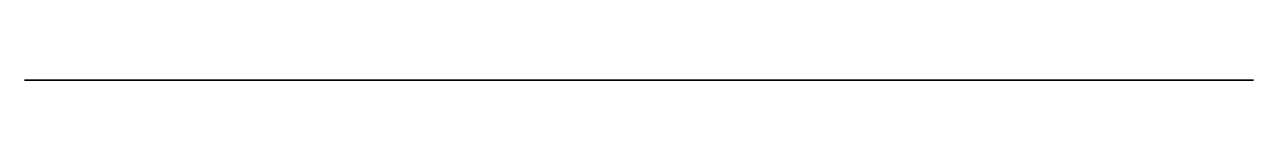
# Model space of a CAD drawing. Header units: millimetres. Extents: x 70 to 88.6, y 0 to 0.
import ezdxf

# ---------------------------------------------------------------- set-up
doc = ezdxf.new("R2010")
doc.units = ezdxf.units.MM
doc.layers.get('0').update_dxf_attribs({"color": 194, "true_color": 0x551cb1})

msp = doc.modelspace()

# ---------------------------------------------------------------- linework, layer by layer
at = {"color": 121, "true_color": 0xa6e5e5}
msp.add_polyline3d([(85.295, 0, 106.449), (85.229, 0, 106.658), (85.156, 0, 106.865), (85.075, 0, 107.069), (84.986, 0, 107.27), (84.89, 0, 107.468), (84.787, 0, 107.662), (84.677, 0, 107.853), (84.559, 0, 108.04), (84.366, 0, 108.317), (84.158, 0, 108.582), (83.936, 0, 108.834), (83.7, 0, 109.073), (83.451, 0, 109.299), (83.189, 0, 109.51), (82.916, 0, 109.706), (82.631, 0, 109.887), (82.336, 0, 110.052), (82.033, 0, 110.199), (81.723, 0, 110.329), (81.406, 0, 110.441), (81.083, 0, 110.535), (80.756, 0, 110.611), (80.424, 0, 110.668), (80.089, 0, 110.706), (80.088, 0, 117.079), (79.378, 0, 117.099), (79.026, 0, 117.128), (78.678, 0, 117.171), (78.336, 0, 117.233), (78.001, 0, 117.313), (77.836, 0, 117.362), (77.674, 0, 117.416), (77.515, 0, 117.476), (77.358, 0, 117.543), (77.235, 0, 117.601), (77.114, 0, 117.664), (76.879, 0, 117.801), (76.651, 0, 117.951), (76.43, 0, 118.111), (76.21, 0, 118.284), (75.997, 0, 118.466), (75.791, 0, 118.656), (75.594, 0, 118.854), (75.405, 0, 119.06), (75.224, 0, 119.274), (75.052, 0, 119.494), (74.889, 0, 119.721), (74.69, 0, 120.027), (74.509, 0, 120.344), (74.428, 0, 120.506), (74.353, 0, 120.671), (74.285, 0, 120.84), (74.225, 0, 121.01), (74.148, 0, 121.276), (74.085, 0, 121.547), (74.036, 0, 121.822), (73.999, 0, 122.101), (73.955, 0, 122.667), (73.943, 0, 123.237), (70.022, 0, 123.237), (70.03, 0, 79.457), (70.11, 0, 79.455), (70.19, 0, 79.449), (70.268, 0, 79.439), (70.346, 0, 79.425), (70.422, 0, 79.408), (70.496, 0, 79.386), (70.569, 0, 79.362), (70.641, 0, 79.334), (70.711, 0, 79.302), (70.779, 0, 79.268), (70.845, 0, 79.23), (70.909, 0, 79.189), (70.97, 0, 79.145), (71.03, 0, 79.099), (71.087, 0, 79.049), (71.142, 0, 78.997), (71.195, 0, 78.943), (71.244, 0, 78.886), (71.291, 0, 78.827), (71.335, 0, 78.765), (71.376, 0, 78.702), (71.415, 0, 78.636), (71.45, 0, 78.568), (71.481, 0, 78.499), (71.51, 0, 78.428), (71.535, 0, 78.355), (71.556, 0, 78.28), (71.574, 0, 78.205), (71.588, 0, 78.127), (71.598, 0, 78.049), (71.604, 0, 77.969), (71.606, 0, 77.889), (71.606, 0, -22.21), (71.604, 0, -22.287), (71.598, 0, -22.364), (71.588, 0, -22.44), (71.575, 0, -22.515), (71.558, 0, -22.588), (71.537, 0, -22.66), (71.513, 0, -22.73), (71.486, 0, -22.799), (71.455, 0, -22.866), (71.421, 0, -22.931), (71.384, 0, -22.994), (71.345, 0, -23.056), (71.302, 0, -23.115), (71.257, 0, -23.172), (71.209, 0, -23.227), (71.158, 0, -23.28), (71.105, 0, -23.33), (71.05, 0, -23.378), (70.992, 0, -23.423), (70.933, 0, -23.465), (70.871, 0, -23.504), (70.807, 0, -23.541), (70.742, 0, -23.574), (70.674, 0, -23.605), (70.605, 0, -23.632), (70.535, 0, -23.656), (70.463, 0, -23.676), (70.389, 0, -23.693), (70.315, 0, -23.706), (70.239, 0, -23.716), (70.162, 0, -23.722), (70.084, 0, -23.724), (70.076, 0, -43.918), (88.574, 0, -43.918), (88.574, 0, 104.592), (85.486, 0, 104.597), (85.481, 0, 105.067), (85.456, 0, 105.535), (85.432, 0, 105.767), (85.398, 0, 105.997), (85.353, 0, 106.224)], close=True, dxfattribs=at)

doc.saveas('drawing.dxf')
